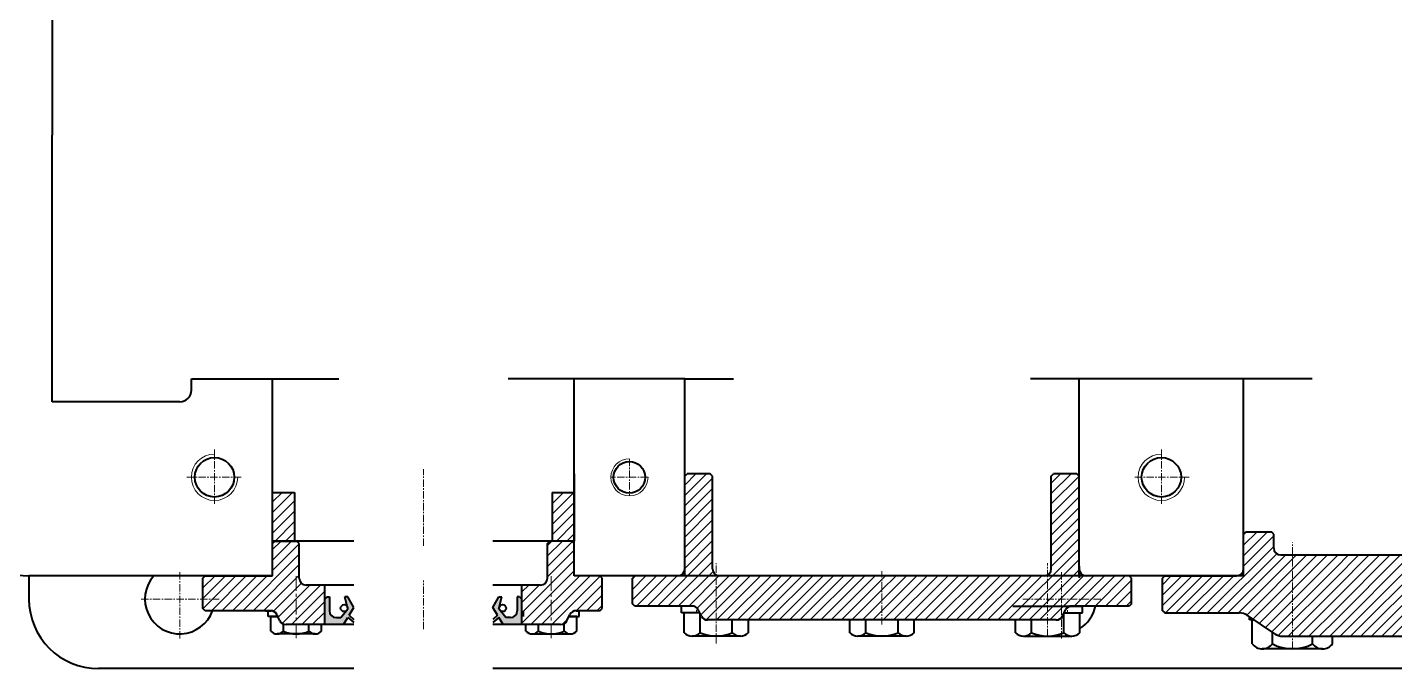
# Model space of a CAD drawing. Header units: millimetres. Extents: x -11382 to 23553, y -372 to 10786.
# Drawn here: x 10807 to 11397, y 5040 to 5316 of the extents above; entities that cross this region are included whole.
import ezdxf

# ---------------------------------------------------------------- set-up
doc = ezdxf.new("R2010")
doc.units = ezdxf.units.MM
doc.header["$LTSCALE"] = 0.2
for name, pattern in [('CENTER', [50.800000000000004, 31.75, -6.35, 6.35, -6.35]), ('HIDDEN', [9.524999999999999, 6.35, -3.175]), ('HIDDEN2', [0.1875, 0.125, -0.0625])]:
    doc.linetypes.add(name, pattern=pattern)
doc.layers.get('0').update_dxf_attribs({"color": 170, "linetype": 'HIDDEN2', "plot": 0})
for name, color, linetype, lineweight in [('đướng nét đứt', 4, 'HIDDEN', 20), ('đường bao thấy', 7, 'Continuous', 40), ('đường mặt cắt', 160, 'Continuous', 15), ('đường nét mảnh', 220, 'Continuous', 15), ('đường nét tâm', 137, 'CENTER', 15)]:
    doc.layers.add(name, color=color, linetype=linetype, lineweight=lineweight)
pattern_1 = [(45, (11095.43105905749, -2246.557451877159), (2.245064030267288, -2.245064030267288), [])]
pattern_2 = [(45, (10977.93623149958, 5109.154061372036), (2.245064030267288, -2.245064030267288), [])]
pattern_3 = [(45, (9235.370698274233, 885.4482504260559), (2.245064030267288, -2.245064030267288), [])]
pattern_4 = [(45, (10690.53190029877, -292.2384224160351), (2.245064030267288, -2.245064030267288), [])]

msp = doc.modelspace()

# ---------------------------------------------------------------- hatches: boundary and pattern name
at = {"layer": 'đường bao thấy', "ltscale": 0.5}
h = msp.add_hatch(color=2, dxfattribs=at)
edge = h.paths.add_edge_path()
edge.add_line((10937.43623149958, 5064.654061372038), (10937.43623149958, 5070.654061372038))
edge.add_line((10937.43623149958, 5070.654061372038), (10936.43623149958, 5070.654061372038))
edge.add_line((10936.43623149958, 5070.654061372038), (10935.43623149958, 5069.654061372038))
edge.add_line((10935.43623149958, 5069.654061372038), (10935.43623149958, 5058.654061372038))
edge.add_line((10935.43623149958, 5058.654061372038), (10943.57995563341, 5058.654061372039))
edge.add_line((10943.57995563341, 5058.654061372039), (10945.41987877825, 5061.776393376414))
edge.add_line((10945.41987877825, 5061.776393376414), (10947.93623149958, 5059.564110339049))
edge.add_line((10947.93623149958, 5059.564110339049), (10947.93623149958, 5060.895623299142))
edge.add_line((10947.93623149958, 5060.895623299142), (10945.93673975979, 5062.653501525744))
edge.add_line((10945.93673975979, 5062.653501525744), (10947.93623149958, 5066.04661991176))
edge.add_line((10947.93623149958, 5066.04661991176), (10945.43623149958, 5070.654061372039))
edge.add_line((10945.43623149958, 5070.654061372039), (10944.09141828659, 5070.654061372039))
edge.add_line((10944.09141828659, 5070.654061372039), (10945.43623149958, 5065.389041817425))
edge.add_line((10945.43623149958, 5065.389041817425), (10942.43623149958, 5061.654061372039))
edge.add_line((10942.43623149958, 5061.654061372039), (10940.43623149958, 5061.654061372038))
edge.add_ellipse((10940.43623149958, 5064.654061372038), major_axis=(2.121320343559774, 2.121320343559774), ratio=0.9999999999998765, start_angle=134.9999999999965, end_angle=225.0000000000035, ccw=False)
h = msp.add_hatch(color=2, dxfattribs=at)
edge = h.paths.add_edge_path()
edge.add_line((11018.43623149958, 5064.654061372038), (11018.43623149958, 5070.654061372038))
edge.add_line((11018.43623149958, 5070.654061372038), (11019.43623149958, 5070.654061372038))
edge.add_line((11019.43623149958, 5070.654061372038), (11020.43623149958, 5069.654061372038))
edge.add_line((11020.43623149958, 5069.654061372038), (11020.43623149958, 5058.654061372038))
edge.add_line((11020.43623149958, 5058.654061372038), (11012.29250736575, 5058.654061372039))
edge.add_line((11012.29250736575, 5058.654061372039), (11010.45258422091, 5061.776393376414))
edge.add_line((11010.45258422091, 5061.776393376414), (11007.93623149958, 5059.564110339049))
edge.add_line((11007.93623149958, 5059.564110339049), (11007.93623149958, 5060.895623299142))
edge.add_line((11007.93623149958, 5060.895623299142), (11009.93572323936, 5062.653501525744))
edge.add_line((11009.93572323936, 5062.653501525744), (11007.93623149958, 5066.04661991176))
edge.add_line((11007.93623149958, 5066.04661991176), (11010.43623149958, 5070.654061372039))
edge.add_line((11010.43623149958, 5070.654061372039), (11011.78104471256, 5070.654061372039))
edge.add_line((11011.78104471256, 5070.654061372039), (11010.43623149958, 5065.389041817425))
edge.add_line((11010.43623149958, 5065.389041817425), (11013.43623149958, 5061.654061372039))
edge.add_line((11013.43623149958, 5061.654061372039), (11015.43623149958, 5061.654061372038))
edge.add_ellipse((11015.43623149958, 5064.654061372038), major_axis=(2.121320343559967, 2.121320343559966), ratio=0.9999999999996946, start_angle=225.0000000000088, end_angle=314.9999999999912)
at = {"layer": 'đường mặt cắt', "ltscale": 0.5}
h = msp.add_hatch(dxfattribs=at)
h.set_pattern_fill('ANSI31', color=256, style=0)
h.set_pattern_definition(pattern_4)
edge = h.paths.add_edge_path()
edge.add_ellipse((11100.44033346583, 5063.654061372038), major_axis=(2.121320343559686, 2.121320343559686), ratio=0.9999999999996642, start_angle=161.5650511770723, end_angle=225.0000000000096, ccw=False)
edge.add_line((11097.75705189283, 5062.312420585538), (11096.41541110633, 5064.995702158538))
edge.add_ellipse((11093.73212953333, 5063.654061372038), major_axis=(2.121320343559885, 2.121320343559885), ratio=0.9999999999999671, start_angle=341.5650511770696, end_angle=405.0000000000009)
edge.add_line((11093.73212953333, 5066.654061372038), (11069.08623149958, 5066.65406137204))
edge.add_line((11069.08623149958, 5066.65406137204), (11068.08623149958, 5067.654061372038))
edge.add_line((11068.08623149958, 5067.654061372038), (11068.08623149958, 5078.654061372038))
edge.add_line((11068.08623149958, 5078.654061372038), (11069.08623149958, 5079.654061372038))
edge.add_line((11069.08623149958, 5079.654061372038), (11087.58623149958, 5079.654061372038))
edge.add_ellipse((11087.58623149958, 5082.654061372038), major_axis=(2.121320343559967, 2.121320343559966), ratio=0.9999999999996946, start_angle=225.0000000000088, end_angle=314.9999999999912)
edge.add_line((11090.58623149958, 5082.654061372038), (11090.58623149958, 5122.654061372038))
edge.add_line((11090.58623149958, 5122.654061372038), (11091.58623149958, 5123.654061372038))
edge.add_line((11091.58623149958, 5123.654061372038), (11101.58623149958, 5123.654061372038))
edge.add_line((11101.58623149958, 5123.654061372038), (11102.58623149958, 5122.654061372038))
edge.add_line((11102.58623149958, 5122.654061372038), (11102.58623149958, 5082.654061372037))
edge.add_ellipse((11105.58623149958, 5082.654061372037), major_axis=(2.121320343559774, 2.121320343559773), ratio=0.9999999999998767, start_angle=134.9999999999965, end_angle=225.0000000000035)
edge.add_line((11105.58623149958, 5079.654061372037), (11175.58623149958, 5079.654061372038))
edge.add_line((11175.58623149958, 5079.654061372038), (11175.58623149958, 5060.654061372038))
edge.add_line((11175.58623149958, 5060.654061372038), (11100.44033346583, 5060.654061372038))
h = msp.add_hatch(dxfattribs=at)
h.set_pattern_fill('ANSI31', color=256, style=0)
h.set_pattern_definition(pattern_4)
edge = h.paths.add_edge_path()
edge.add_line((11175.58623149958, 5060.654061372038), (11175.58623149958, 5079.654061372038))
edge.add_line((11175.58623149958, 5079.654061372038), (11245.58623149958, 5079.654061372039))
edge.add_ellipse((11245.58623149958, 5082.654061372039), major_axis=(2.121320343559967, 2.121320343559966), ratio=0.9999999999996946, start_angle=225.0000000000088, end_angle=314.9999999999912)
edge.add_line((11248.58623149958, 5082.654061372039), (11248.58623149958, 5122.654061372038))
edge.add_line((11248.58623149958, 5122.654061372038), (11249.58623149958, 5123.654061372038))
edge.add_line((11249.58623149958, 5123.654061372038), (11259.58623149958, 5123.654061372038))
edge.add_line((11259.58623149958, 5123.654061372038), (11260.58623149958, 5122.654061372038))
edge.add_line((11260.58623149958, 5122.654061372038), (11260.58623149958, 5082.654061372038))
edge.add_ellipse((11263.58623149958, 5082.654061372038), major_axis=(2.121320343559774, 2.121320343559773), ratio=0.9999999999998767, start_angle=134.9999999999965, end_angle=225.0000000000035)
edge.add_line((11263.58623149958, 5079.654061372038), (11282.08623149956, 5079.654061372038))
edge.add_line((11282.08623149956, 5079.654061372038), (11283.08623149956, 5078.654061372038))
edge.add_line((11283.08623149956, 5078.654061372038), (11283.08623149956, 5067.654061372037))
edge.add_line((11283.08623149956, 5067.654061372037), (11282.08623149956, 5066.654061372038))
edge.add_line((11282.08623149956, 5066.654061372038), (11257.44033346583, 5066.654061372038))
edge.add_ellipse((11257.44033346583, 5063.654061372038), major_axis=(-2.121320343559885, 2.121320343559885), ratio=0.9999999999999671, start_angle=-45.00000000000095, end_angle=18.43494882293033)
edge.add_line((11254.75705189283, 5064.995702158538), (11253.41541110633, 5062.312420585538))
edge.add_ellipse((11250.73212953333, 5063.654061372038), major_axis=(-2.121320343559885, 2.121320343559885), ratio=0.9999999999999671, start_angle=134.9999999999991, end_angle=198.4349488229304, ccw=False)
edge.add_line((11250.73212953333, 5060.654061372038), (11175.58623149958, 5060.654061372038))
h = msp.add_hatch(dxfattribs=at)
h.set_pattern_fill('ANSI31', color=256, style=0)
h.set_pattern_definition(pattern_2)
h.paths.add_polyline_path([(10912.93623149958, 5115.654061372036), (10922.43623149958, 5115.654061372036), (10922.43623149958, 5094.654061372036), (10912.93623149958, 5094.654061372036)])
h = msp.add_hatch(dxfattribs=at)
h.set_pattern_fill('ANSI31', color=256, style=0)
h.set_pattern_definition(pattern_2)
h.paths.add_polyline_path([(11033.43623149958, 5115.654061372038), (11042.93623149958, 5115.654061372036), (11042.93623149958, 5094.654061372036), (11033.43623149958, 5094.654061372036)])
h = msp.add_hatch(dxfattribs=at)
h.set_pattern_fill('ANSI31', color=256, style=0)
h.set_pattern_definition(pattern_1)
edge = h.paths.add_edge_path()
edge.add_line((11371.45623149958, 5088.654061372044), (11371.45623149958, 5053.654061372044))
edge.add_line((11371.45623149958, 5053.654061372044), (11348.27288532597, 5053.654061372044))
edge.add_ellipse((11348.27288532597, 5059.654061372044), major_axis=(4.24264068711894, 4.242640687118941), ratio=0.9999999999998018, start_angle=191.3099324740176, end_angle=224.999999999997, ccw=False)
edge.add_line((11344.94468414862, 5054.661759606018), (11332.96777885054, 5062.646363138072))
edge.add_ellipse((11329.63957767319, 5057.654061372045), major_axis=(4.242640687118941, 4.24264068711894), ratio=0.9999999999998019, start_angle=11.30993247401758, end_angle=44.99999999999699)
edge.add_line((11329.63957767319, 5063.654061372045), (11297.45623149958, 5063.654061372046))
edge.add_line((11297.45623149957, 5063.654061372046), (11296.45623149958, 5064.654061372044))
edge.add_line((11296.45623149958, 5064.654061372044), (11296.45623149958, 5078.654061372044))
edge.add_line((11296.45623149958, 5078.654061372044), (11297.45623149958, 5079.654061372044))
edge.add_line((11297.45623149958, 5079.654061372044), (11328.45623149958, 5079.654061372045))
edge.add_line((11328.45623149958, 5079.654061372045), (11331.45623149958, 5079.654061372036))
edge.add_line((11331.45623149958, 5079.654061372036), (11331.45623149958, 5097.654061372044))
edge.add_line((11331.45623149958, 5097.654061372044), (11332.45623149958, 5098.654061372045))
edge.add_line((11332.45623149958, 5098.654061372045), (11343.45623149958, 5098.654061372045))
edge.add_line((11343.45623149958, 5098.654061372045), (11344.45623149958, 5097.654061372045))
edge.add_line((11344.45623149958, 5097.654061372045), (11344.45623149958, 5091.654061372044))
edge.add_ellipse((11347.45623149958, 5091.654061372044), major_axis=(2.121320343559774, 2.121320343559773), ratio=0.9999999999998767, start_angle=134.9999999999965, end_angle=225.0000000000035)
edge.add_line((11347.45623149958, 5088.654061372044), (11371.45623149958, 5088.654061372044))
h = msp.add_hatch(dxfattribs=at)
h.set_pattern_fill('ANSI31', color=256, style=0)
h.set_pattern_definition(pattern_3)
edge = h.paths.add_edge_path()
edge.add_line((10927.43623149958, 5075.654061372036), (10935.43623149958, 5075.654061372036))
edge.add_line((10935.43623149958, 5075.654061372036), (10935.43623149958, 5058.654061372037))
edge.add_line((10935.43623149958, 5058.654061372037), (10918.79033346583, 5058.654061372036))
edge.add_ellipse((10918.79033346583, 5061.654061372036), major_axis=(-2.121320343560216, 2.121320343560215), ratio=0.9999999999996688, start_angle=71.56505117709918, end_angle=134.9999999999905, ccw=False)
edge.add_line((10916.10705189283, 5060.312420585536), (10914.76541110633, 5062.995702158537))
edge.add_ellipse((10912.08212953333, 5061.654061372037), major_axis=(2.121320343559686, 2.121320343559686), ratio=0.9999999999996643, start_angle=341.5650511770722, end_angle=405.0000000000096)
edge.add_line((10912.08212953333, 5064.654061372037), (10884.93623149958, 5064.654061372037))
edge.add_ellipse((10884.93623149958, 5066.654061372037), major_axis=(1.414213562373106, 1.414213562373106), ratio=0.9999999999999838, start_angle=134.9999999999995, end_angle=224.9999999999744, ccw=False)
edge.add_line((10882.93623149958, 5066.654061372037), (10882.93623149958, 5077.654061372038))
edge.add_ellipse((10884.93623149958, 5077.654061372038), major_axis=(1.414213562373311, 1.414213562373311), ratio=0.9999999999996948, start_angle=45.00000000000881, end_angle=134.9999999999912, ccw=False)
edge.add_line((10884.93623149958, 5079.654061372038), (10912.93623149958, 5079.654061372038))
edge.add_line((10912.93623149958, 5079.654061372038), (10912.93623149958, 5093.654061372039))
edge.add_ellipse((10913.93623149958, 5093.654061372039), major_axis=(0.7071067811868829, 0.707106781186883), ratio=0.9999999999990514, start_angle=44.99999999997499, end_angle=134.9999999999728, ccw=False)
edge.add_line((10913.93623149958, 5094.654061372039), (10923.43623149958, 5094.654061372037))
edge.add_ellipse((10923.43623149958, 5093.654061372037), major_axis=(0.7071067811866668, 0.7071067811866669), ratio=0.9999999999996623, start_angle=314.99999999999034, end_angle=405.00000000000966, ccw=False)
edge.add_line((10924.43623149958, 5093.654061372037), (10924.43623149958, 5078.654061372036))
edge.add_ellipse((10927.43623149958, 5078.654061372036), major_axis=(-2.121320343559966, 2.121320343559967), ratio=0.9999999999996948, start_angle=45.00000000000875, end_angle=134.9999999999912)
h = msp.add_hatch(dxfattribs=at)
h.set_pattern_fill('ANSI31', color=256, style=0)
h.set_pattern_definition(pattern_3)
edge = h.paths.add_edge_path()
edge.add_line((11053.93623149958, 5079.654061372038), (11054.93623149958, 5078.654061372038))
edge.add_line((11054.93623149958, 5078.654061372038), (11054.93623149958, 5064.654061372038))
edge.add_line((11054.93623149958, 5064.654061372038), (11043.79033346583, 5064.654061372038))
edge.add_ellipse((11043.79033346583, 5061.654061372038), major_axis=(-2.121320343559786, 2.121320343559787), ratio=0.9999999999998156, start_angle=-45.00000000000529, end_angle=18.43494882290965)
edge.add_line((11041.10705189283, 5062.995702158539), (11039.76541110633, 5060.312420585538))
edge.add_ellipse((11037.08212953333, 5061.654061372038), major_axis=(-2.121320343559686, 2.121320343559686), ratio=0.9999999999996643, start_angle=134.9999999999904, end_angle=198.4349488229278, ccw=False)
edge.add_line((11037.08212953333, 5058.654061372038), (11020.43623149958, 5058.654061372038))
edge.add_line((11020.43623149958, 5058.654061372038), (11020.43623149958, 5075.654061372038))
edge.add_line((11020.43623149958, 5075.654061372038), (11028.43623149958, 5075.654061372039))
edge.add_ellipse((11028.43623149958, 5078.654061372039), major_axis=(-2.121320343559774, 2.121320343559774), ratio=0.9999999999998769, start_angle=134.9999999999965, end_angle=224.9999999999688)
edge.add_line((11031.43623149958, 5078.654061372037), (11031.43623149958, 5093.654061372038))
edge.add_ellipse((11032.43623149958, 5093.654061372038), major_axis=(-0.7071067811866669, 0.7071067811866668), ratio=0.9999999999996624, start_angle=-45.00000000000972, end_angle=45.00000000000972, ccw=False)
edge.add_line((11032.43623149958, 5094.654061372038), (11041.93623149958, 5094.654061372038))
edge.add_line((11041.93623149958, 5094.654061372038), (11042.93623149958, 5093.654061372038))
edge.add_line((11042.93623149958, 5093.654061372038), (11042.93623149958, 5079.654061372038))
edge.add_line((11042.93623149958, 5079.654061372038), (11053.93623149958, 5079.654061372038))
h = msp.add_hatch(dxfattribs=at)
h.set_pattern_fill('ANSI31', color=256, style=0)
h.set_pattern_definition(pattern_1)
h.paths.add_polyline_path([(11456.45623149958, 5088.654061372044), (11456.45623149958, 5053.654061372044), (11371.45623149958, 5053.654061372046), (11371.45623149958, 5088.654061372045)])

# ---------------------------------------------------------------- linework, layer by layer
at = {"ltscale": 0.5}
msp.add_line((11267.63316995628, 5066.654061372041), (11260.86316995628, 5066.654061372037), dxfattribs=at)
at = {"layer": 'đướng nét đứt'}
for p, q in [((11095.66844659974, 5063.654061372038), (11095.66844659974, 5065.945496777702)), ((11255.50401639942, 5063.654061372038), (11255.50401639942, 5065.945496777702))]:
    msp.add_line(p, q, dxfattribs=at)
at = {"layer": 'đường bao thấy', "ltscale": 0.5}
for p, q in [((10817.93623149958, 5384.654061372038), (10817.93623149958, 5269.654061372038)), ((10817.93623149958, 5154.654061372038), (10817.93623149958, 5269.654061372038)), ((10877.93623149958, 5159.654061372038), (10877.93623149958, 5164.654061372038)), ((10877.93623149958, 5164.654061372038), (10941.43623149958, 5164.654061372041)), ((10912.93623149958, 5079.654061372038), (10912.93623149958, 5164.654061372038)), ((11090.58623149958, 5164.654061372062), (11014.43623149958, 5164.654061372062)), ((11042.93623149958, 5079.654061372038), (11042.93623149958, 5164.654061372038)), ((11090.58623149958, 5079.654061372038), (11090.58623149958, 5164.654061372038)), ((11090.58623149958, 5164.654061372038), (11111.58623149958, 5164.654061372038)), ((11360.95623149958, 5164.654061372061), (11239.58623149958, 5164.654061372062)), ((11260.58623149958, 5079.654061372038), (11260.58623149958, 5164.654061372038)), ((11331.45623149958, 5079.654061372038), (11331.45623149958, 5164.654061372038)), ((10872.93623149958, 5154.654061372038), (10817.93623149958, 5154.654061372038)), ((10912.93623149958, 5094.654061372036), (10912.93623149958, 5123.654061372036)), ((11042.93623149958, 5123.654061372036), (11042.93623149958, 5094.654061372036)), ((11090.58623149958, 5122.654061372038), (11091.58623149958, 5123.654061372038)), ((11090.58623149958, 5082.654061372038), (11090.58623149958, 5122.654061372038)), ((11101.58623149958, 5123.654061372038), (11091.58623149958, 5123.654061372038)), ((11102.58623149958, 5122.654061372038), (11101.58623149958, 5123.654061372038)), ((11102.58623149958, 5082.654061372037), (11102.58623149958, 5122.654061372038)), ((11248.58623149958, 5122.654061372038), (11249.58623149958, 5123.654061372038)), ((11248.58623149958, 5082.654061372039), (11248.58623149958, 5122.654061372038)), ((11259.58623149958, 5123.654061372038), (11249.58623149958, 5123.654061372038)), ((11260.58623149958, 5122.654061372038), (11259.58623149958, 5123.654061372038)), ((11260.58623149958, 5082.654061372038), (11260.58623149958, 5122.654061372038)), ((10912.93623149958, 5115.654061372036), (10922.43623149958, 5115.654061372036)), ((10922.43623149958, 5115.654061372036), (10922.43623149958, 5094.654061372036)), ((11033.43623149958, 5115.654061372038), (11042.93623149958, 5115.654061372036)), ((11033.43623149958, 5115.654061372038), (11033.43623149958, 5094.654061372036)), ((11331.45623149958, 5097.654061372045), (11332.45623149958, 5098.654061372045)), ((11331.45623149958, 5082.654061372045), (11331.45623149958, 5097.654061372045)), ((11332.45623149958, 5098.654061372045), (11343.45623149958, 5098.654061372045)), ((11344.45623149958, 5097.654061372045), (11343.45623149958, 5098.654061372045)), ((11344.45623149958, 5091.654061372044), (11344.45623149958, 5097.654061372045)), ((10947.93623149958, 5094.654061372036), (10912.93623149958, 5094.654061372036)), ((10912.93623149958, 5093.654061372039), (10913.93623149958, 5094.654061372039)), ((10912.93623149958, 5079.654061372038), (10912.93623149958, 5093.654061372039)), ((10913.93623149958, 5094.654061372039), (10923.43623149958, 5094.654061372037)), ((10924.43623149958, 5093.654061372037), (10923.43623149958, 5094.654061372037)), ((10924.43623149958, 5078.654061372036), (10924.43623149958, 5093.654061372037)), ((11042.93623149958, 5094.654061372036), (11007.93623149958, 5094.654061372036)), ((11031.43623149958, 5093.654061372038), (11032.43623149958, 5094.654061372038)), ((11031.43623149958, 5078.654061372038), (11031.43623149958, 5093.654061372038)), ((11041.93623149958, 5094.654061372038), (11032.43623149958, 5094.654061372038)), ((11042.93623149958, 5093.654061372038), (11041.93623149958, 5094.654061372038)), ((11042.93623149958, 5079.654061372038), (11042.93623149958, 5093.654061372038)), ((11347.45623149958, 5088.654061372044), (11456.45623149958, 5088.654061372044)), ((11260.58623149958, 5083.843683873744), (11260.58623149958, 5078.873766447924)), ((10912.93623149958, 5079.654061372037), (10807.93623149958, 5079.654061372038)), ((10807.93623149958, 5079.654061372038), (10807.93623149958, 5069.654061372038)), ((10882.93623149958, 5078.654061372038), (10883.93623149958, 5079.654061372038)), ((10882.93623149958, 5065.654061372037), (10882.93623149958, 5078.654061372038)), ((10883.93623149958, 5079.654061372038), (10912.93623149958, 5079.654061372038)), ((10947.93623149958, 5075.654061372038), (10927.43623149958, 5075.654061372036)), ((10935.43623149958, 5058.654061372036), (10935.43623149958, 5075.654061372037)), ((11028.43623149958, 5075.654061372038), (11007.93623149958, 5075.654061372039)), ((11020.43623149958, 5058.654061372038), (11020.43623149958, 5075.654061372038)), ((11331.45623149958, 5079.654061372037), (11042.93623149958, 5079.654061372037)), ((11053.93623149958, 5079.654061372038), (11042.93623149958, 5079.654061372038)), ((11054.93623149958, 5078.654061372038), (11053.93623149958, 5079.654061372038)), ((11054.93623149958, 5065.654061372038), (11054.93623149958, 5078.654061372038)), ((11069.08623149958, 5079.654061372038), (11068.08623149958, 5078.654061372038)), ((11068.08623149958, 5067.654061372038), (11068.08623149958, 5078.654061372038)), ((11087.58623149958, 5079.654061372038), (11069.08623149958, 5079.654061372038)), ((11245.58623149958, 5079.654061372039), (11105.58623149958, 5079.654061372037)), ((11265.06049947889, 5079.654061372038), (11256.31661559865, 5079.654061372038)), ((11282.08623149956, 5079.654061372038), (11263.58623149958, 5079.654061372038)), ((11283.08623149956, 5078.654061372038), (11282.08623149956, 5079.654061372038)), ((11283.08623149956, 5067.654061372037), (11283.08623149956, 5078.654061372038)), ((11296.45623149958, 5078.654061372044), (11297.45623149958, 5079.654061372044)), ((11296.45623149958, 5064.654061372044), (11296.45623149958, 5078.654061372044)), ((11297.45623149958, 5079.654061372044), (11328.45623149958, 5079.654061372045)), ((10936.43623149958, 5070.654061372038), (10935.43623149958, 5069.654061372038)), ((10935.43623149958, 5058.654061372038), (10935.43623149958, 5069.654061372038)), ((10936.43623149958, 5070.654061372038), (10937.43623149958, 5070.654061372038)), ((10937.43623149958, 5070.654061372038), (10937.43623149958, 5064.654061372038)), ((10945.43623149958, 5070.654061372038), (10944.09141828659, 5070.654061372038)), ((10945.43623149958, 5065.389041817424), (10944.09141828659, 5070.654061372038)), ((10947.93623149958, 5066.04661991176), (10945.43623149958, 5070.654061372038)), ((11007.93623149958, 5066.04661991176), (11010.43623149958, 5070.654061372038)), ((11010.43623149958, 5070.654061372038), (11011.78104471256, 5070.654061372038)), ((11010.43623149958, 5065.389041817424), (11011.78104471256, 5070.654061372038)), ((11019.43623149958, 5070.654061372038), (11018.43623149958, 5070.654061372038)), ((11018.43623149958, 5070.654061372038), (11018.43623149958, 5064.654061372038)), ((11019.43623149958, 5070.654061372038), (11020.43623149958, 5069.654061372038)), ((11020.43623149958, 5058.654061372038), (11020.43623149958, 5069.654061372038)), ((10883.93623149958, 5064.654061372037), (10882.93623149958, 5065.654061372037)), ((10912.08212953333, 5064.654061372037), (10883.93623149958, 5064.654061372037)), ((10909.9287672514, 5064.654061372039), (10912.41132507107, 5064.654061372039)), ((10916.10705189283, 5060.312420585537), (10914.76541110633, 5062.995702158537)), ((10942.43623149958, 5061.654061372039), (10945.43623149958, 5065.389041817424)), ((10945.93673975979, 5062.653501525745), (10947.93623149958, 5066.04661991176)), ((10945.93673975979, 5062.653501525745), (10947.93623149958, 5060.89562329914)), ((11009.93572323936, 5062.653501525745), (11007.93623149958, 5066.04661991176)), ((11009.93572323936, 5062.653501525745), (11007.93623149958, 5060.89562329914)), ((11013.43623149958, 5061.654061372039), (11010.43623149958, 5065.389041817424)), ((11039.76541110633, 5060.312420585538), (11041.10705189283, 5062.995702158539)), ((11046.27145107763, 5064.654061372039), (11043.78889325796, 5064.654061372039)), ((11053.93623149958, 5064.654061372038), (11043.79033346583, 5064.654061372039)), ((11053.93623149958, 5064.654061372038), (11054.93623149958, 5065.654061372038)), ((11069.08623149958, 5066.654061372038), (11068.08623149958, 5067.654061372038)), ((11093.73212953333, 5066.654061372038), (11069.08623149958, 5066.65406137204)), ((11097.75705189283, 5062.312420585537), (11096.41541110633, 5064.995702158538)), ((11253.41541110633, 5062.312420585538), (11254.75705189283, 5064.995702158538)), ((11282.08623149956, 5066.654061372038), (11257.44033346583, 5066.654061372038)), ((11283.08623149956, 5067.654061372037), (11282.08623149956, 5066.654061372037)), ((11296.45623149958, 5064.654061372044), (11297.45623149958, 5063.654061372044)), ((11297.45623149957, 5063.654061372046), (11329.63957767319, 5063.654061372045)), ((11344.94468414862, 5054.661759606018), (11332.96777885054, 5062.646363138072)), ((10947.93623149958, 5058.654061372037), (10918.79033346583, 5058.654061372036)), ((10940.43623149958, 5061.654061372038), (10942.43623149958, 5061.654061372039)), ((10943.57995563341, 5058.654061372038), (10945.41987877825, 5061.776393376414)), ((10945.41987877825, 5061.776393376414), (10947.93623149958, 5059.56411033905)), ((11010.45258422091, 5061.776393376414), (11007.93623149958, 5059.56411033905)), ((11037.08212953333, 5058.654061372038), (11007.93623149958, 5058.654061372038)), ((11012.29250736575, 5058.654061372038), (11010.45258422091, 5061.776393376414)), ((11015.43623149958, 5061.654061372038), (11013.43623149958, 5061.654061372039)), ((11250.73212953333, 5060.654061372038), (11100.44033346583, 5060.654061372038)), ((11348.27288532597, 5053.654061372044), (11456.45623149958, 5053.654061372044)), ((10947.93623149958, 5039.654061372038), (10837.93623149958, 5039.654061372038)), ((11667.93623149958, 5039.654061372038), (11007.93623149958, 5039.654061372038))]:
    msp.add_line(p, q, dxfattribs=at)
at = {"layer": 'đường bao thấy'}
for p, q in [((10912.41132507107, 5064.654061372039), (10911.10965789691, 5064.654061372039)), ((10911.10965789691, 5062.154061372038), (10911.10965789691, 5064.654061372038)), ((11021.09056043213, 5062.154061372038), (11021.09056043213, 5064.654061372038)), ((11043.78889325796, 5064.654061372039), (11045.09056043213, 5064.654061372039)), ((11045.09056043213, 5062.154061372038), (11045.09056043213, 5064.654061372038)), ((11089.16844659974, 5063.654061372038), (11089.16844659974, 5066.654061372038)), ((11097.08623149958, 5063.654061372037), (11089.16844659974, 5063.654061372037)), ((11097.08623149958, 5063.654061372037), (11090.31204013919, 5063.654061372037)), ((11090.31204013919, 5055.121072916066), (11090.31204013919, 5063.65406137204)), ((11097.24024336946, 5055.121072916065), (11097.24024336947, 5063.346037632269)), ((11232.00401639942, 5066.654061372039), (11262.00401639942, 5066.654061372039)), ((11253.9322196297, 5055.121072916065), (11253.9322196297, 5063.346037632269)), ((11254.08623149958, 5063.654061372037), (11260.86042285997, 5063.654061372037)), ((11254.08623149958, 5063.654061372037), (11262.00401639942, 5063.654061372037)), ((11260.86042285997, 5055.121072916066), (11260.86042285997, 5063.65406137204)), ((11262.00401639942, 5063.654061372038), (11262.00401639942, 5066.654061372038)), ((10915.51398682946, 5062.154061372038), (10911.10965789691, 5062.154061372038)), ((10912.1400027823, 5055.82444230838), (10912.1400027823, 5062.154061372038)), ((10912.1400027823, 5062.154061372038), (10915.51398682946, 5062.154061372038)), ((10917.62483033961, 5055.824442308384), (10917.62483033961, 5059.052104573149)), ((10928.59448545421, 5055.824442308384), (10928.59448545421, 5058.654061372039)), ((10934.07931301151, 5055.824442308385), (10934.07931301151, 5058.654061372038)), ((11022.12090531753, 5055.824442308385), (11022.12090531753, 5058.654061372038)), ((11027.60573287483, 5055.824442308384), (11027.60573287483, 5058.654061372039)), ((11038.57538798943, 5055.824442308384), (11038.57538798943, 5059.052104573149)), ((11044.06021554673, 5062.154061372038), (11040.68623149958, 5062.154061372038)), ((11040.68623149958, 5062.154061372038), (11045.09056043213, 5062.154061372038)), ((11044.06021554673, 5055.82444230838), (11044.06021554673, 5062.154061372038)), ((11111.09664983001, 5055.121072916065), (11111.09664983002, 5060.654061372038)), ((11118.02485306029, 5055.121072916065), (11118.02485306029, 5060.654061372037)), ((11161.72982503903, 5055.121072916064), (11161.72982503903, 5060.654061372037)), ((11168.6580282693, 5055.121072916063), (11168.65802826931, 5060.654061372037)), ((11182.51443472986, 5055.121072916063), (11182.51443472986, 5060.654061372036)), ((11189.44263796013, 5055.121072916063), (11189.44263796013, 5060.654061372035)), ((11233.14760993887, 5055.121072916065), (11233.14760993887, 5060.654061372037)), ((11240.07581316914, 5055.121072916065), (11240.07581316914, 5060.654061372038)), ((11334.01153466516, 5060.654061372043), (11334.01153466516, 5061.950525928324)), ((11335.95623149958, 5060.654061372042), (11334.01153466516, 5060.654061372043)), ((11335.19102658947, 5050.356186146581), (11335.19102658947, 5060.654061372043)), ((11335.19102658947, 5060.654061372043), (11335.95623149958, 5060.654061372043)), ((10931.33689923286, 5054.654061372039), (10914.88241656095, 5054.654061372039)), ((11024.86331909618, 5054.654061372039), (11041.31780176808, 5054.654061372039)), ((11114.56075144515, 5053.654061372037), (11093.77614175433, 5053.654061372039)), ((11185.978536345, 5053.654061372035), (11165.19392665417, 5053.654061372037)), ((11236.61171155401, 5053.654061372037), (11257.39632124483, 5053.654061372039)), ((11343.85128062731, 5050.356186146581), (11343.85128062731, 5055.390695286887)), ((11361.171788703, 5050.356186146581), (11361.171788703, 5053.654061372044)), ((11369.83204274085, 5050.356186146581), (11369.83204274085, 5053.654061372044)), ((11365.50191572192, 5048.154061372041), (11339.52115360839, 5048.154061372041))]:
    msp.add_line(p, q, dxfattribs=at)
at = {"layer": 'đường bao thấy', "ltscale": 0.5}
for centre, radius in [((10887.93623149958, 5122.154061372038), 8.5), ((11066.76123149958, 5122.154061372038), 6.8), ((11296.02123149958, 5122.154061372038), 8.5), ((10943.79740273776, 5065.74402272344), 1.5), ((11012.07506026139, 5065.74402272344), 1.5)]:
    msp.add_circle(centre, radius, dxfattribs=at)
for centre, radius, start, end in [((10872.93623149958, 5159.654061372038), 5, 270, 0), ((10807.93623149958, 5129.654061372038), 50, 180, 270), ((11347.45623149958, 5091.654061372044), 3, 180, 270), ((11087.58623149958, 5082.654061372038), 3, 270, 0), ((11105.58623149958, 5082.654061372037), 3, 180, 270), ((11245.58623149958, 5082.654061372039), 3, 270, 0), ((11263.58623149958, 5082.654061372038), 3, 180, 270), ((11328.45623149958, 5082.654061372045), 3, 270, 0), ((10872.93623149958, 5069.654061372038), 15, 138.1896851042017, 340.5287793655287), ((10927.43623149958, 5078.654061372036), 3, 180, 270), ((11028.43623149958, 5078.654061372038), 3, 270, 0), ((10837.93623149958, 5069.654061372038), 30, 180, 270), ((10912.08212953333, 5061.654061372037), 3, 26.56505117710129, 90), ((10940.43623149958, 5064.654061372038), 3, 180, 270), ((11015.43623149958, 5064.654061372038), 3, 270, 0), ((11043.79033346583, 5061.654061372039), 3, 90, 153.4349488228987), ((11093.73212953333, 5063.654061372038), 3, 26.56505117710129, 90), ((11100.44033346583, 5063.654061372038), 3, 206.5650511771013, 270), ((11250.73212953333, 5063.654061372038), 3, 270, 333.4349488228987), ((11257.44033346583, 5063.654061372038), 3, 90, 153.4349488228987), ((11252.93623149958, 5069.654061372038), 15, 301.9016351959305, 348.463040967192), ((11329.63957767319, 5057.654061372045), 6, 56.30993247403466, 90), ((10918.79033346583, 5061.654061372036), 3, 206.5650511771013, 270), ((11037.08212953333, 5061.654061372038), 3, 270, 333.4349488228987), ((11348.27288532597, 5059.654061372044), 6, 236.3099324740347, 270)]:
    msp.add_arc(centre, radius, start, end, dxfattribs=at)
at = {"layer": 'đường bao thấy'}
for centre, radius, start, end in [((10914.88241656095, 5058.452237074235), 3.798175702199774, 223.7772935282361, 316.222706471764), ((10923.10965789691, 5068.091192776317), 13.43713140427917, 245.9091667891609, 294.090833210839), ((10931.33689923286, 5058.452237074238), 3.798175702199774, 223.7772935282361, 316.222706471764), ((11024.86331909618, 5058.452237074238), 3.798175702199774, 223.7772935282361, 316.222706471764), ((11033.09056043213, 5068.091192776317), 13.43713140427917, 245.9091667891609, 294.090833210839), ((11041.31780176808, 5058.452237074235), 3.798175702199774, 223.7772935282361, 316.222706471764), ((11093.77614175433, 5058.477514509793), 4.823453137752248, 224.095680148318, 315.904319851682), ((11104.16844659974, 5070.747356607005), 17.09329523496672, 246.089006171418, 293.9109938285819), ((11114.56075144515, 5058.47751450979), 4.823453137752248, 224.095680148318, 315.904319851682), ((11165.19392665417, 5058.477514509791), 4.823453137752248, 224.095680148318, 315.904319851682), ((11175.58623149958, 5070.747356607003), 17.09329523496672, 246.089006171418, 293.9109938285819), ((11185.978536345, 5058.477514509788), 4.823453137752248, 224.095680148318, 315.904319851682), ((11236.61171155401, 5058.47751450979), 4.823453137752248, 224.095680148318, 315.904319851682), ((11247.00401639942, 5070.747356607005), 17.09329523496672, 246.089006171418, 293.9109938285819), ((11257.39632124483, 5058.477514509793), 4.823453137752248, 224.095680148318, 315.904319851682), ((11339.52115360839, 5053.512375713603), 5.358314341561579, 216.0879616993508, 323.9120383006491), ((11352.51153466516, 5066.284131576484), 18.13007020444184, 241.4664356294489, 298.5335643704805), ((11365.50191572192, 5053.512375713603), 5.358314341561579, 216.0879616993508, 323.9120383006491)]:
    msp.add_arc(centre, radius, start, end, dxfattribs=at)
at = {"layer": 'đường nét mảnh', "ltscale": 0.5}
for centre, radius in [((10887.93623149958, 5122.154061372038), 10), ((11066.76123149958, 5122.154061372038), 8), ((11296.02123149958, 5122.154061372038), 10)]:
    msp.add_arc(centre, radius, 90, 0, dxfattribs=at)
at = {"layer": 'đường nét tâm', "ltscale": 0.5}
for p, q in [((10887.93623149958, 5134.154061372038), (10887.93623149958, 5110.154061372038)), ((11296.02123149958, 5134.154061372038), (11296.02123149958, 5110.154061372038)), ((11066.76123149958, 5130.154061372038), (11066.76123149958, 5114.154061372038)), ((10875.93623149958, 5122.154061372038), (10899.93623149958, 5122.154061372038)), ((10977.93623149958, 5092.654061372036), (10977.93623149958, 5125.654061372036)), ((11074.76123149958, 5122.154061372038), (11058.76123149958, 5122.154061372038)), ((11308.02123149958, 5122.154061372038), (11284.02123149958, 5122.154061372038)), ((11352.51153466515, 5048.154061372043), (11352.51153466515, 5094.059821246012)), ((10872.93623149958, 5052.654061372038), (10872.93623149958, 5081.654061372038)), ((11104.16844659974, 5050.438680039546), (11104.16844659974, 5085.066682544975)), ((11175.58623149958, 5058.654061372037), (11175.58623149958, 5081.654061372039)), ((11247.00401639942, 5053.654061372038), (11247.00401639942, 5085.089244384484)), ((11252.93623149958, 5052.654061372038), (11252.93623149958, 5081.654061372038)), ((10977.93623149958, 5056.654061372037), (10977.93623149958, 5077.654061372037)), ((10889.93623149958, 5069.654061372038), (10855.93623149958, 5069.654061372038)), ((11269.93623149958, 5069.654061372038), (11235.93623149958, 5069.654061372038))]:
    msp.add_line(p, q, dxfattribs=at)
at = {"layer": 'đường nét tâm'}
for p, q in [((10923.10965789691, 5052.836400740682), (10923.10965789691, 5079.749540268858)), ((11033.09056043213, 5052.836400740682), (11033.09056043213, 5079.749540268858))]:
    msp.add_line(p, q, dxfattribs=at)

doc.saveas('drawing.dxf')
